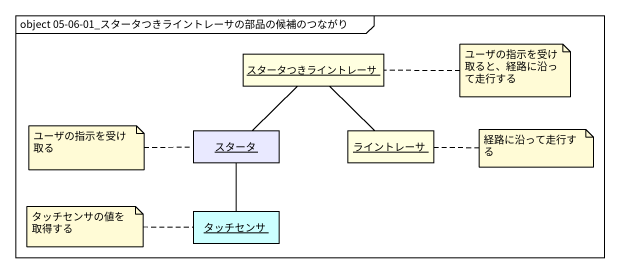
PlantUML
@startuml
mainframe object 05-06-01_スタータつきライントレーサの部品の候補のつながり
hide circle
hide empty members
object スタータつきライントレーサ #FFFFE0
object スタータ #E9E9FF
object ライントレーサ #FFFFE0
object タッチセンサ #CCFFFF
スタータつきライントレーサ -- スタータ
スタータつきライントレーサ -- ライントレーサ
スタータ -- タッチセンサ
note right of スタータつきライントレーサ : ユーザの指示を受け取ると、経路に沿って走行する
note left of スタータ : ユーザの指示を受け取る
note right of ライントレーサ : 経路に沿って走行する
note left of タッチセンサ : タッチセンサの値を取得する
@enduml
